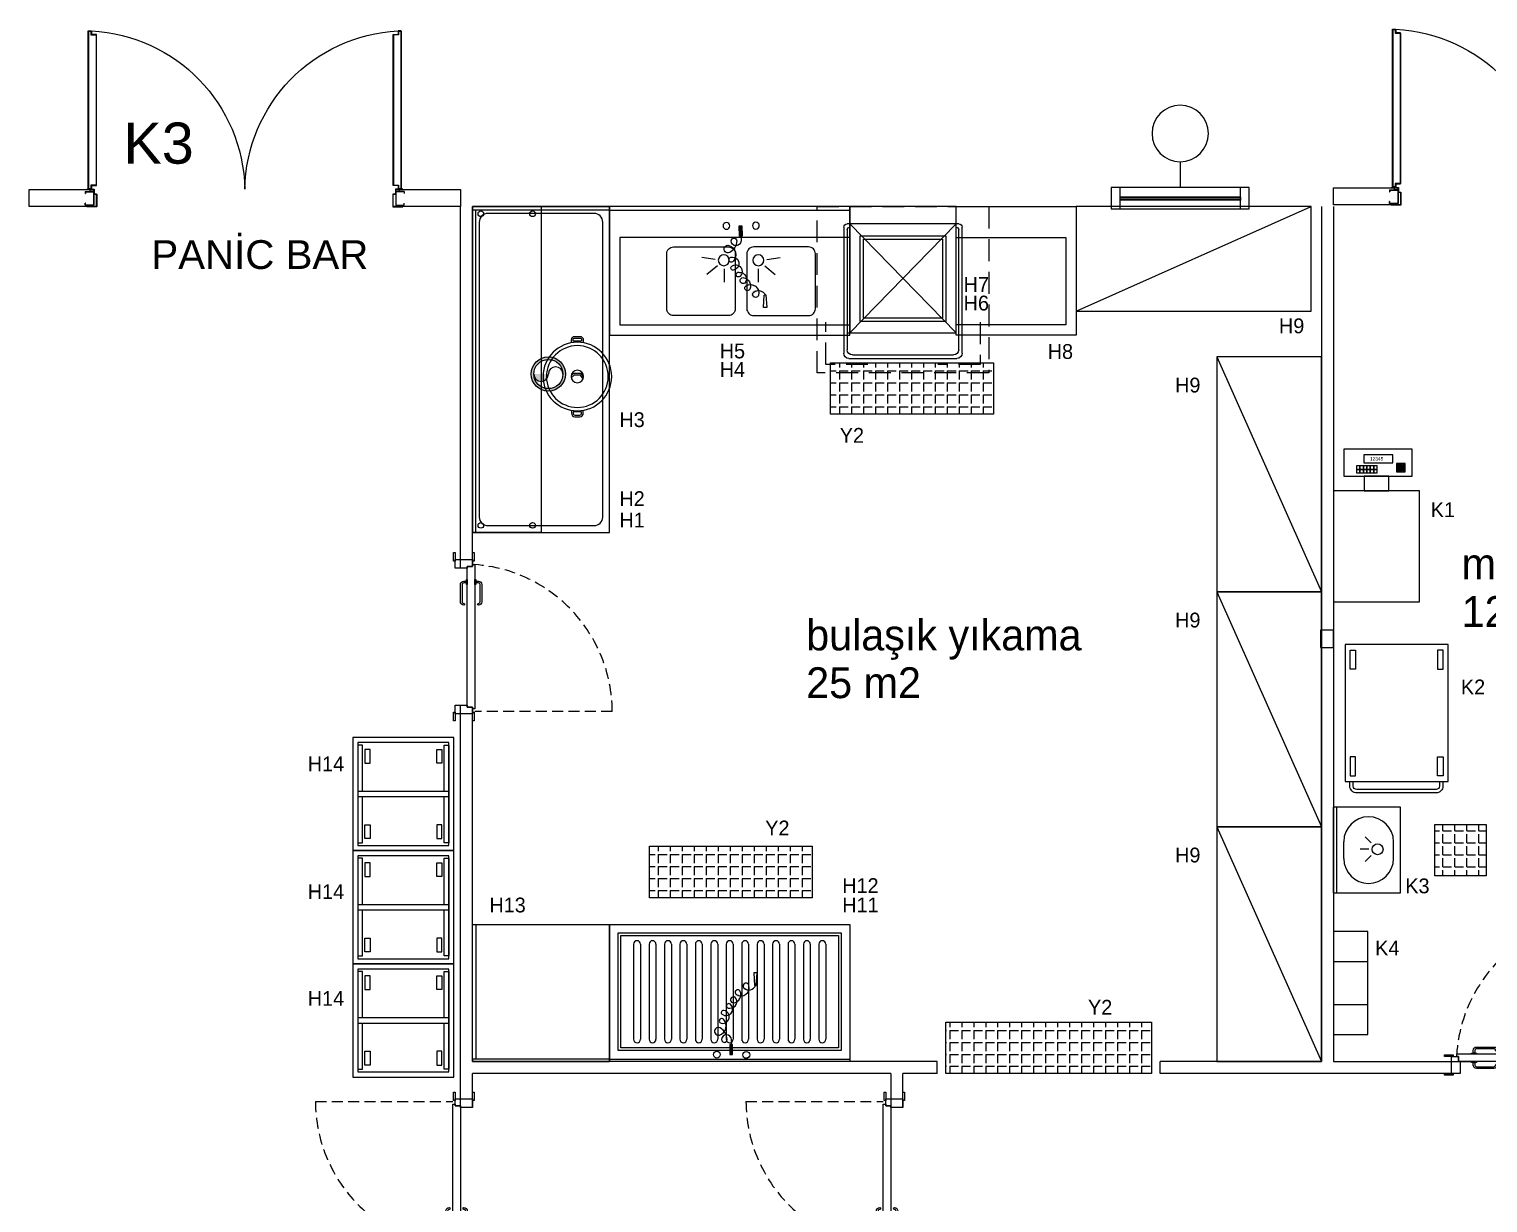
# Model space of a CAD drawing. Header units: millimetres. Extents: x 1025294 to 1031414, y -12734 to -8299.
# Drawn here: x 1027480 to 1028330, y -10355 to -9671 of the extents above; entities that cross this region are included whole.
import ezdxf
from ezdxf.enums import TextEntityAlignment as Align
from ezdxf.lldxf.tags import DXFTag

# ---------------------------------------------------------------- set-up
doc = ezdxf.new("R2010")
doc.units = ezdxf.units.MM
for name, pattern in [('CONTINU', [0]), ('DASHED2', [9.525, 6.35, -3.175]), ('HIDDENX2', [19.05, 12.7, -6.35])]:
    doc.linetypes.add(name, pattern=pattern)
for name, color, linetype, lineweight in [('A_strc-prf', 115, 'Continuous', 9), ('DUVAR', 1, 'Continuous', 40), ('WALL INTERNAL', 7, 'Continuous', 50), ('YAZİ', 7, 'Continuous', 5)]:
    doc.layers.add(name, color=color, linetype=linetype, lineweight=lineweight)
for name, color, linetype in [('DIŞ PANEL', 21, 'Continuous'), ('Kıtc-002 Çizgi', 7, 'Continuous'), ('P1', 40, 'Continuous'), ('S2000-002 Çizgi', 7, 'Continuous')]:
    doc.layers.add(name, color=color, linetype=linetype)
doc.styles.get("Standard").update_dxf_attribs({"font": 'arial.ttf', "height": 400})
doc.styles.add('TAKSİM', font='GOTHIC.TTF', dxfattribs={"height": 20})
doc.styles.add('YENI', font='arial.ttf', dxfattribs={"height": 1})
tags = doc.linetypes.add('DASHED', pattern=[0.75, 0.5, -0.25]).pattern_tags.tags
tags[6:7] = [DXFTag(74, 4), DXFTag(75, 0), DXFTag(340, '0'), DXFTag(46, 1.0), DXFTag(50, 0.0), DXFTag(44, 0.0), DXFTag(45, 0.0)]
tags[4:5] = [DXFTag(74, 4), DXFTag(75, 0), DXFTag(340, '0'), DXFTag(46, 1.0), DXFTag(50, 0.0), DXFTag(44, 0.0), DXFTag(45, 0.0)]

# ---------------------------------------------------------------- blocks, each defined once
blk = doc.blocks.new('K3 1750X2035 (80)')
at = {"color": 171, "lineweight": 15}
for p, q in [((-50075.7, -8695.5), (-50075.7, -8707.5)), ((-50075.7, -8695.5), (-50025.7, -8695.5)), ((-50075.7, -8707.5), (-50074.5, -8707.5)), ((-50074.5, -8696.7), (-50026.9, -8696.7)), ((-50074.5, -8696.7), (-50074.5, -8707.5)), ((-50066.2, -8682), (-50066.2, -8683.5)), ((-50026.9, -8696.7), (-50026.9, -8774.3)), ((-50025.7, -8695.5), (-50025.7, -8775.5)), ((-48215.7, -8695.5), (-48265.7, -8695.5)), ((-48265.7, -8695.5), (-48265.7, -8775.5)), ((-48216.9, -8696.7), (-48264.5, -8696.7)), ((-48264.5, -8696.7), (-48264.5, -8774.3)), ((-48225.2, -8682), (-48225.2, -8683.5)), ((-48216.9, -8696.7), (-48216.9, -8707.5)), ((-48215.7, -8707.5), (-48216.9, -8707.5)), ((-48215.7, -8695.5), (-48215.7, -8707.5)), ((-50075.7, -8775.5), (-50075.7, -8763.5)), ((-50074.5, -8763.5), (-50075.7, -8763.5)), ((-50025.7, -8775.5), (-50075.7, -8775.5)), ((-50074.5, -8774.3), (-50074.5, -8763.5)), ((-50026.9, -8774.3), (-50074.5, -8774.3)), ((-50066.2, -8785), (-50066.2, -8783.5)), ((-48265.7, -8775.5), (-48215.7, -8775.5)), ((-48264.5, -8774.3), (-48216.9, -8774.3)), ((-48225.2, -8785), (-48225.2, -8783.5)), ((-48216.9, -8774.3), (-48216.9, -8763.5)), ((-48216.9, -8763.5), (-48215.7, -8763.5)), ((-48215.7, -8775.5), (-48215.7, -8763.5))]:
    blk.add_line(p, q, dxfattribs=at)
at = {"color": 151, "lineweight": 9}
for p, q in [((-50046.7, -8695.5), (-50046.7, -8683.5)), ((-50025.7, -8695.5), (-50046.7, -8695.5)), ((-50025.7, -8695.5), (-50046.7, -8695.5)), ((-48265.7, -8695.5), (-48244.7, -8695.5)), ((-48265.7, -8695.5), (-48244.7, -8695.5)), ((-48244.7, -8695.5), (-48244.7, -8683.5))]:
    blk.add_line(p, q, dxfattribs=at)
at = {"color": 171, "lineweight": 15, "elevation": 0}
for points in [[(-50039.9, -8666.2), (-50039.9, -8681.2), (-50057.9, -8681.2), (-50057.9, -7758.8), (-50039.9, -7758.8), (-50039.9, -7773.8), (-50041.1, -7773.8), (-50041.1, -7760), (-50056.7, -7760), (-50056.7, -8680), (-50041.1, -8680), (-50041.1, -8666.2)], [(-50056.1, -8680), (-50041.1, -8680), (-50041.1, -8660), (-50011.1, -8660), (-50011.1, -7780), (-50041.1, -7780), (-50041.1, -7760), (-50056.1, -7760), (-50056.1, -7761.2), (-50042.3, -7761.2), (-50042.3, -7781.2), (-50012.3, -7781.2), (-50012.3, -8658.8), (-50042.3, -8658.8), (-50042.3, -8678.8), (-50056.1, -8678.8)], [(-48235.3, -8680), (-48250.3, -8680), (-48250.3, -8660), (-48280.3, -8660), (-48280.3, -7780), (-48250.3, -7780), (-48250.3, -7760), (-48235.3, -7760), (-48235.3, -7761.2), (-48249.1, -7761.2), (-48249.1, -7781.2), (-48279.1, -7781.2), (-48279.1, -8658.8), (-48249.1, -8658.8), (-48249.1, -8678.8), (-48235.3, -8678.8)], [(-48251.5, -8666.2), (-48251.5, -8681.2), (-48233.5, -8681.2), (-48233.5, -7758.8), (-48251.5, -7758.8), (-48251.5, -7773.8), (-48250.3, -7773.8), (-48250.3, -7760), (-48234.7, -7760), (-48234.7, -8680), (-48250.3, -8680), (-48250.3, -8666.2)]]:
    blk.add_lwpolyline(points, close=True, dxfattribs=at)
for points in [[(-50066.2, -8682), (-50024.2, -8682), (-50024.2, -8710), (-50009.2, -8710), (-50009.2, -8785), (-50066.2, -8785)], [(-50066.2, -8783.5), (-50010.7, -8783.5), (-50010.7, -8711.5), (-50025.7, -8711.5), (-50025.7, -8683.5), (-50066.2, -8683.5)], [(-48225.2, -8682), (-48267.2, -8682), (-48267.2, -8710), (-48282.2, -8710), (-48282.2, -8785), (-48225.2, -8785)], [(-48225.2, -8783.5), (-48280.7, -8783.5), (-48280.7, -8711.5), (-48265.7, -8711.5), (-48265.7, -8683.5), (-48225.2, -8683.5)]]:
    blk.add_lwpolyline(points, dxfattribs=at)
at = {"color": 171, "lineweight": 15}
for centre, start, end in [((-50087.9, -8699.9), 1.11079, 87.08255), ((-48203.6, -8699.9), 92.91745, 178.88921)]:
    blk.add_arc(centre, 942.3, start, end, dxfattribs=at)
blk = doc.blocks.new('DIŞ-K3 KAPILI-2514-G-B-(80)')
at = {"layer": 'DIŞ PANEL'}
for points in [[(377, 100), (0, 100), (0, 0), (392, 0)], [(2122, 0), (2514, 0), (2514, 100), (2137, 100)]]:
    blk.add_lwpolyline(points, dxfattribs=at)
blk.add_blockref('K3 1750X2035 (80)', (50402.7, 8783.5))
blk = doc.blocks.new('A$C7ED97EAE')
at = {"layer": 'Kıtc-002 Çizgi'}
for p, q in [((3.5, 88.5), (65.5, 88.5)), ((3.5, 15), (3.5, 88.5)), ((65.5, 88.5), (65.5, 15)), ((2, 78.5), (3.5, 78.5)), ((3.5, 78.5), (65.5, 78.5)), ((65.5, 78.5), (67, 78.5)), ((0, 3), (0, 76.5)), ((2, 5), (2, 75)), ((3.5, 76.5), (3.5, 76.5)), ((65.5, 76.5), (65.5, 76.5)), ((67, 75), (67, 5)), ((69, 76.5), (69, 3)), ((65.5, 15), (3.5, 15)), ((67, 15), (65.5, 15)), ((66, 0), (3, 0)), ((64, 2), (5, 2))]:
    blk.add_line(p, q, dxfattribs=at)
at = {"layer": 'Kıtc-002 Çizgi', "linetype": 'DASHED'}
for p, q in [((65.5, 78.5), (3.5, 15)), ((65.5, 15), (3.5, 78.5))]:
    blk.add_line(p, q, dxfattribs=at)
for points in [[(9.5, 21.5), (59.5, 21.5), (59.5, 71.5), (9.5, 71.5)], [(11.5, 23.5), (57.5, 23.5), (57.5, 69.5), (11.5, 69.5)]]:
    blk.add_lwpolyline(points, close=True, dxfattribs=at)
at = {"layer": 'Kıtc-002 Çizgi'}
for centre, radius, start, end in [((2, 76.5), 2, 90, 180), ((67, 76.5), 2, 0, 90), ((3.5, 75), 1.5, 90, 180), ((65.5, 75), 1.5, 0, 90), ((3, 3), 3, 180, 270), ((5, 5), 3, 180, 270), ((64, 5), 3, 270, 0), ((66, 3), 3, 270, 0)]:
    blk.add_arc(centre, radius, start, end, dxfattribs=at)
blk = doc.blocks.new('A$C7BE05278')
at = {"layer": 'S2000-002 Çizgi'}
h = blk.add_hatch(color=256, dxfattribs=at)
h.paths.add_polyline_path([(4.65, 9.9, -0.025454), (4.81, 10.42, 0.278063), (0.77, 7.52), (1.23, 7.32, -0.265675)])
h.paths.add_polyline_path([(5.35, 10.43, 0.028094), (4.81, 10.42, 0.025454), (4.65, 9.9, -0.030609), (5.18, 9.93, -0.027259)])
h.paths.add_polyline_path([(5.35, 10.43, 0.027259), (5.18, 9.93, -0.171751), (7.9, 8.98), (7.9, 8.98), (7.9, 8.98, -1.347305), (5.22, 7.15, -0.147228), (5.18, 9.93, 0.030609), (4.65, 9.9, 0.138731), (4.75, 7, 1.347306), (8.21, 9.37, 0.162476)])
h.paths.add_polyline_path([(12.46, 12.66), (12.73, 13.08, 0.483116), (4.81, 10.42, -0.028094), (5.35, 10.43, -0.470681)])
for p, q in [((14.4, 47.58), (14.34, 41.67)), ((14.4, 47.58), (14.34, 41.67)), ((15.96, 47.57), (14.4, 47.58)), ((15.96, 47.57), (14.4, 47.58)), ((15.05, 47.56), (14.97, 38.92)), ((15.9, 41.65), (15.96, 47.57)), ((15.9, 41.65), (15.96, 47.57)), ((14.34, 41.67), (15.9, 41.65)), ((14.34, 41.67), (15.9, 41.65)), ((0.47, 7.33), (0, 0.02)), ((0.47, 7.33), (0, 0.02)), ((0, 0.02), (1.86, 0)), ((1.54, 7.31), (0.47, 7.33)), ((1.54, 7.31), (0.47, 7.33)), ((1.86, 0), (1.54, 7.31)), ((1.86, 0), (1.54, 7.31))]:
    blk.add_line(p, q, dxfattribs=at)
for centre in [(6.31, 47.78), (23.47, 47.61)]:
    blk.add_circle(centre, 1.99, dxfattribs=at)
for centre, radius, start, end in [((17.83, 38.9), 2.86, 179.43001, 359.43001), ((19.09, 38.88), 1.6, 359.43001, 179.43001), ((25.13, 38.82), 7.64, 179.43001, 242.03458), ((23.49, 30.88), 5.53, 105.76632, 225.7833), ((22.59, 34.05), 2.23, 242.03458, 105.76632), ((20, 25.62), 3.8, 74.94983, 261.67628), ((20.62, 27.93), 1.41, 225.7833, 74.94983), ((14.42, 12.56), 4.98, 103.11986, 200.77428), ((15.59, 16.68), 3.77, 86.01564, 220.67721), ((13.69, 15.69), 1.76, 236.80878, 103.11986), ((18.07, 21.08), 3.83, 52.40892, 229.11119), ((16.45, 19.21), 1.37, 229.11119, 116.32433), ((19.64, 23.11), 1.26, 261.67628, 52.40892), ((4.79, 5.59), 4.31, 51.245, 156.7533), ((9.42, 8.58), 4.83, 57.01034, 197.57947), ((6.43, 7.63), 1.7, 197.57947, 51.245), ((11.21, 11.34), 1.54, 200.77428, 57.01034)]:
    blk.add_arc(centre, radius, start, end, dxfattribs=at)
blk.add_solid([(15.9, 41.65), (14.34, 41.67), (15.96, 47.57), (14.4, 47.58)], dxfattribs=at)
blk = doc.blocks.new('A$C7327736A')
at = {"layer": 'S2000-002 Çizgi'}
for p, q in [((48.34, 44.26), (40.53, 45.37)), ((78.39, 44.26), (86.2, 45.37)), ((49.57, 40.45), (43.47, 35.44)), ((53.48, 38.79), (53.48, 30.9)), ((73.25, 38.79), (73.25, 30.9)), ((77.16, 40.45), (83.25, 35.44))]:
    blk.add_line(p, q, dxfattribs=at)
for points in [[(0, 75), (140, 75), (140, 0), (0, 0)], [(0, 75), (140, 75), (140, 73), (0, 73)], [(0, 57), (134, 57), (134, 6), (0, 6)]]:
    blk.add_lwpolyline(points, close=True, dxfattribs=at)
for points in [[(56, 11.5), (24, 11.5, -0.414214), (20, 15.5), (20, 47.5, -0.414214), (24, 51.5), (56, 51.5, -0.414214), (60, 47.5), (60, 15.5, -0.414214)], [(70.73, 11.5), (102.73, 11.5, 0.414214), (106.73, 15.5), (106.73, 47.5, 0.414214), (102.73, 51.5), (70.73, 51.5, 0.414214), (66.73, 47.5), (66.73, 15.5, 0.414214)]]:
    blk.add_lwpolyline(points, format="xyb", close=True, dxfattribs=at)
for centre in [(53.29, 43.76), (73.44, 43.76)]:
    blk.add_circle(centre, 3.19, dxfattribs=at)
blk.add_blockref('A$C7BE05278', (48.44, 16.16), dxfattribs=at)
blk = doc.blocks.new('A$C3049075E')
at = {"layer": 'S2000-002 Çizgi'}
for points in [[(70, 0), (0, 0), (0, 75), (70, 75)], [(70, 18), (6, 18), (6, 69), (70, 69)]]:
    blk.add_lwpolyline(points, close=True, dxfattribs=at)
blk = doc.blocks.new('A$C63C40D4A')
at = {"layer": 'S2000-002 Çizgi', "color": 254}
for p, q in [((14, 11.5), (14, 67)), ((18, 11.5), (18, 67)), ((23, 11.5), (23, 67)), ((27, 11.5), (27, 67)), ((32, 11.5), (32, 67)), ((36, 11.5), (36, 67)), ((41, 11.5), (41, 67)), ((45, 11.5), (45, 67)), ((50, 11.5), (50, 67)), ((54, 11.5), (54, 67)), ((59, 11.5), (59, 67)), ((63, 11.5), (63, 67)), ((68, 11.5), (68, 67)), ((72, 11.5), (72, 67)), ((77, 11.5), (77, 67)), ((81, 11.5), (81, 67)), ((86, 11.5), (86, 67)), ((90, 11.5), (90, 67)), ((95, 11.5), (95, 67)), ((99, 11.5), (99, 67)), ((104, 11.5), (104, 67)), ((108, 11.5), (108, 67)), ((113, 11.5), (113, 67)), ((117, 11.5), (117, 67)), ((122, 11.5), (122, 67)), ((126, 11.5), (126, 67))]:
    blk.add_line(p, q, dxfattribs=at)
at = {"layer": 'S2000-002 Çizgi'}
for points in [[(0, 80), (140, 80), (140, 78.5), (0, 78.5)], [(0, 80), (140, 80), (140, 0), (0, 0)], [(5, 73.5), (135, 73.5), (135, 5), (5, 5)], [(6.5, 72), (133.5, 72), (133.5, 6.5), (6.5, 6.5)]]:
    blk.add_lwpolyline(points, close=True, dxfattribs=at)
at = {"layer": 'S2000-002 Çizgi', "color": 254}
for centre, start, end in [((16, 67), 0, 180), ((25, 67), 0, 180), ((34, 67), 0, 180), ((43, 67), 0, 180), ((52, 67), 0, 180), ((61, 67), 0, 180), ((70, 67), 0, 180), ((79, 67), 0, 180), ((88, 67), 0, 180), ((97, 67), 0, 180), ((106, 67), 0, 180), ((115, 67), 0, 180), ((124, 67), 0, 180), ((16, 11.5), 180, 0), ((25, 11.5), 180, 0), ((34, 11.5), 180, 0), ((43, 11.5), 180, 0), ((52, 11.5), 180, 0), ((61, 11.5), 180, 0), ((70, 11.5), 180, 0), ((79, 11.5), 180, 0), ((88, 11.5), 180, 0), ((97, 11.5), 180, 0), ((106, 11.5), 180, 0), ((115, 11.5), 180, 0), ((124, 11.5), 180, 0)]:
    blk.add_arc(centre, 2, start, end, dxfattribs=at)
blk = doc.blocks.new('A$C16655EB0')
at = {"layer": 'S2000-002 Çizgi'}
for name, p in [('A$C63C40D4A', (0, 0)), ('A$C7BE05278', (54.04, 28.3))]:
    blk.add_blockref(name, p, dxfattribs=at)
blk = doc.blocks.new('A$C53E03B34')
at = {"layer": 'Kıtc-002 Çizgi'}
for points in [[(3.74, 16.55), (2, 16.55, -0.414214), (0, 18.55), (0, 21.45, -0.414214), (2, 23.45), (3.74, 23.45)], [(43.14, 16.55), (44.87, 16.55, 0.414214), (46.87, 18.55), (46.87, 21.45, 0.414214), (44.87, 23.45), (43.14, 23.45)]]:
    blk.add_lwpolyline(points, format="xyb", dxfattribs=at)
for points in [[(2.83, 17.55), (2, 17.55, -0.414214), (1, 18.55), (1, 21.45, -0.414214), (2, 22.45), (2.83, 22.45)], [(44.05, 17.55), (44.87, 17.55, 0.414214), (45.87, 18.55), (45.87, 21.45, 0.414214), (44.87, 22.45), (44.05, 22.45)]]:
    blk.add_lwpolyline(points, format="xyb", close=True, dxfattribs=at)
for points in [[(22.08, 23.4), (24.16, 21.79), (24.16, 18.12), (22.75, 16.4)], [(23.49, 23.65), (25.16, 22.26), (25.16, 17.69), (23.76, 16.35)]]:
    blk.add_lwpolyline(points, dxfattribs=at)
for radius in [20, 18, 3.66]:
    blk.add_circle((23.44, 20), radius, dxfattribs=at)
blk = doc.blocks.new('A$C02D540D2')
at = {"layer": 'S2000-002 Çizgi'}
h = blk.add_hatch(color=256, dxfattribs=at)
edge = h.paths.add_edge_path(flags=17)
edge.add_arc((44.28, 92.38), 8.5, 0, 360)
edge = h.paths.add_edge_path()
edge.add_arc((44.28, 92.38), 10, 0, 360)
edge = h.paths.add_edge_path(flags=16)
edge.add_arc((40.03, 92.38), 4.25, 180, 360)
at = {"ltscale": 5}
for points in [[(80, 188), (0, 188), (0, 190), (80, 190)], [(2, 188), (0, 188), (0, 0), (2, 0)]]:
    blk.add_lwpolyline(points, close=True, dxfattribs=at)
at = {"layer": 'S2000-002 Çizgi'}
for points in [[(0, 190), (0, 0), (80, 0), (80, 190)], [(40, 190), (40, 0), (0, 0), (0, 190)]]:
    blk.add_lwpolyline(points, close=True, dxfattribs=at)
blk.add_lwpolyline([(4, 181), (4, 9, 0.414214), (9, 4), (71, 4, 0.414214), (76, 9), (76, 181, 0.414214), (71, 186), (9, 186, 0.414214)], format="xyb", close=True, dxfattribs=at)
for centre, radius in [((4.91, 185.85), 1.65), ((35.09, 185.85), 1.65), ((44.28, 92.38), 10), ((44.28, 92.38), 8.5), ((4.91, 4.15), 1.65), ((35.09, 4.15), 1.65)]:
    blk.add_circle(centre, radius, dxfattribs=at)
for centre, start, end in [((48.53, 92.38), 0, 180), ((40.03, 92.38), 180, 0)]:
    blk.add_arc(centre, 4.25, start, end, dxfattribs=at)
at = {"layer": 'S2000-002 Çizgi', "xscale": -1, "rotation": 270.0000000000001}
blk.add_blockref('A$C53E03B34', (41.19, 67.5), dxfattribs=at)
blk = doc.blocks.new('A$C23AD12AD')
at = {"layer": 'S2000-002 Çizgi'}
for p, q in [((0, 39), (50, 39)), ((0, 37), (50, 37)), ((20.08, 33), (29.92, 33)), ((21.86, 16.96), (18.33, 20.5)), ((25.53, 18.48), (25.53, 23.48)), ((29.2, 16.96), (32.74, 20.5)), ((0, 0), (50, 0)), ((20.08, 4), (29.92, 4))]:
    blk.add_line(p, q, dxfattribs=at)
blk.add_lwpolyline([(0, 0), (50, 0), (50, 39), (0, 39)], close=True, dxfattribs=at)
blk.add_circle((25.53, 13.29), 3.19, dxfattribs=at)
for centre, start, end in [((20.08, 18.5), 90, 270), ((29.92, 18.5), 270, 90)]:
    blk.add_arc(centre, 14.5, start, end, dxfattribs=at)
blk = doc.blocks.new('A$C0D4B09BE')
at = {"layer": 'S2000-002 Çizgi'}
for points in [[(5.96, 89), (5.96, 73.41), (45.86, 73.41), (45.86, 89)], [(17.69, 85.73), (17.69, 81.21), (34.69, 81.21), (34.69, 85.73)], [(13.44, 79.29), (13.44, 77.29), (15.44, 77.29), (15.44, 79.29)], [(13.44, 77.29), (13.44, 75.29), (15.44, 75.29), (15.44, 77.29)], [(15.44, 79.29), (15.44, 77.29), (17.44, 77.29), (17.44, 79.29)], [(15.44, 77.29), (15.44, 75.29), (17.44, 75.29), (17.44, 77.29)], [(17.44, 79.29), (17.44, 77.29), (19.44, 77.29), (19.44, 79.29)], [(17.44, 77.29), (17.44, 75.29), (19.44, 75.29), (19.44, 77.29)], [(19.44, 79.29), (19.44, 77.29), (21.44, 77.29), (21.44, 79.29)], [(19.44, 77.29), (19.44, 75.29), (21.44, 75.29), (21.44, 77.29)], [(21.44, 79.29), (21.44, 77.29), (23.44, 77.29), (23.44, 79.29)], [(21.44, 77.29), (21.44, 75.29), (23.44, 75.29), (23.44, 77.29)], [(23.44, 79.29), (23.44, 77.29), (25.44, 77.29), (25.44, 79.29)], [(23.44, 77.29), (23.44, 75.29), (25.44, 75.29), (25.44, 77.29)], [(36.74, 80.8), (36.74, 79.8), (37.74, 79.8), (37.74, 80.8)], [(36.74, 79.8), (36.74, 78.8), (37.74, 78.8), (37.74, 79.8)], [(36.74, 78.8), (36.74, 77.8), (37.74, 77.8), (37.74, 78.8)], [(36.74, 77.8), (36.74, 76.8), (37.74, 76.8), (37.74, 77.8)], [(36.74, 76.8), (36.74, 75.8), (37.74, 75.8), (37.74, 76.8)], [(37.74, 80.8), (37.74, 79.8), (38.74, 79.8), (38.74, 80.8)], [(37.74, 79.8), (37.74, 78.8), (38.74, 78.8), (38.74, 79.8)], [(37.74, 78.8), (37.74, 77.8), (38.74, 77.8), (38.74, 78.8)], [(37.74, 77.8), (37.74, 76.8), (38.74, 76.8), (38.74, 77.8)], [(37.74, 76.8), (37.74, 75.8), (38.74, 75.8), (38.74, 76.8)], [(38.74, 80.8), (38.74, 79.8), (39.74, 79.8), (39.74, 80.8)], [(38.74, 79.8), (38.74, 78.8), (39.74, 78.8), (39.74, 79.8)], [(38.74, 78.8), (38.74, 77.8), (39.74, 77.8), (39.74, 78.8)], [(38.74, 77.8), (38.74, 76.8), (39.74, 76.8), (39.74, 77.8)], [(38.74, 76.8), (38.74, 75.8), (39.74, 75.8), (39.74, 76.8)], [(39.74, 80.8), (39.74, 79.8), (40.74, 79.8), (40.74, 80.8)], [(39.74, 79.8), (39.74, 78.8), (40.74, 78.8), (40.74, 79.8)], [(39.74, 78.8), (39.74, 77.8), (40.74, 77.8), (40.74, 78.8)], [(39.74, 77.8), (39.74, 76.8), (40.74, 76.8), (40.74, 77.8)], [(39.74, 76.8), (39.74, 75.8), (40.74, 75.8), (40.74, 76.8)], [(40.74, 80.8), (40.74, 79.8), (41.74, 79.8), (41.74, 80.8)], [(40.74, 79.8), (40.74, 78.8), (41.74, 78.8), (41.74, 79.8)], [(40.74, 78.8), (40.74, 77.8), (41.74, 77.8), (41.74, 78.8)], [(40.74, 77.8), (40.74, 76.8), (41.74, 76.8), (41.74, 77.8)], [(40.74, 76.8), (40.74, 75.8), (41.74, 75.8), (41.74, 76.8)], [(17.96, 73.41), (17.96, 64.77), (32.22, 64.77), (32.22, 73.41)], [(0, 64.77), (0, 0), (50.17, 0), (50.17, 64.77)]]:
    blk.add_lwpolyline(points, close=True, dxfattribs=at)
blk.add_text('12345', height=2, dxfattribs=at).set_placement((21.25, 82.44))
blk = doc.blocks.new('A$C778A41BF')
at = {"layer": 'S2000-002 Çizgi'}
for points in [[(0, 86.6), (0, 6.6), (60, 6.6), (60, 86.6)], [(2.89, 83.22), (6.08, 83.22), (6.08, 72.2), (2.89, 72.2)], [(57.11, 83.22), (53.92, 83.22), (53.92, 72.2), (57.11, 72.2)], [(2.89, 9.98), (6.08, 9.98), (6.08, 21), (2.89, 21)], [(57.11, 9.98), (53.92, 9.98), (53.92, 21), (57.11, 21)]]:
    blk.add_lwpolyline(points, close=True, dxfattribs=at)
for points in [[(56.97, 6.44), (56.97, 4, -0.414214), (52.97, 0), (6.75, 0, -0.414214), (2.75, 4), (2.75, 6.6)], [(54.97, 6.44), (54.97, 4, -0.414214), (52.97, 2), (6.75, 2, -0.414214), (4.75, 4), (4.75, 6.6)]]:
    blk.add_lwpolyline(points, format="xyb", dxfattribs=at)
blk = doc.blocks.new('A$C65FD6133')
at = {"ltscale": 5}
for p, q in [((0, 42.49), (20, 42.49)), ((0, 17.51), (20, 17.51))]:
    blk.add_line(p, q, dxfattribs=at)
blk.add_lwpolyline([(0, 0), (20, 0), (20, 60), (0, 60)], close=True, dxfattribs=at)
blk = doc.blocks.new('A$C7A461B3E')
at = {"layer": 'S2000-002 Çizgi'}
for points in [[(0, 0), (59, 0), (59, 66), (0, 66)], [(3, 3), (56, 3), (56, 63), (3, 63)], [(7, 59), (7, 51), (10.05, 51), (10.05, 59)], [(52, 59), (52, 51), (48.95, 51), (48.95, 59)], [(3, 31.5), (56, 31.5), (56, 34.5), (3, 34.5)], [(7, 7), (7, 15), (10.05, 15), (10.05, 7)], [(52, 7), (52, 15), (48.95, 15), (48.95, 7)]]:
    blk.add_lwpolyline(points, close=True, dxfattribs=at)
for points in [[(5.63, 31.5), (5.63, 4.42), (3, 4.42), (3, 61.36), (5.63, 61.36), (5.63, 34.5)], [(53.37, 31.5), (53.37, 4.42), (56, 4.42), (56, 61.36), (53.37, 61.36), (53.37, 34.5)]]:
    blk.add_lwpolyline(points, dxfattribs=at)
blk = doc.blocks.new('WE2')
at = {"layer": 'A_strc-prf', "linetype": 'DASHED2', "elevation": 0}
blk.add_lwpolyline([(-2278.77, 19384.01, -0.392696), (-2193.23, 19464.02), (-2193.23, 19384.01)], format="xyb", dxfattribs=at)
blk.add_lwpolyline([(-2278.77, 19384.01, -0.392696), (-2193.23, 19464.02), (-2193.23, 19384.01)], format="xyb", dxfattribs=at)
at = {"layer": 'A_strc-prf', "elevation": 0}
for points in [[(-2285.77, 19383.51), (-2280.77, 19383.51), (-2280.77, 19382.51), (-2281.77, 19382.51), (-2285.77, 19382.51)], [(-2285.77, 19383.51), (-2280.77, 19383.51), (-2280.77, 19382.51), (-2281.77, 19382.51), (-2285.77, 19382.51)], [(-2281.77, 19382.51), (-2277.77, 19382.51), (-2277.77, 19379.51), (-2276.77, 19379.51), (-2276.77, 19372.51), (-2281.77, 19372.51)], [(-2281.77, 19382.51), (-2277.77, 19382.51), (-2277.77, 19379.51), (-2276.77, 19379.51), (-2276.77, 19372.51), (-2281.77, 19372.51)], [(-2277.77, 19382.51), (-2278.77, 19382.51), (-2278.77, 19384.01), (-2194.77, 19384.01), (-2194.77, 19382.51), (-2195.77, 19382.51), (-2195.77, 19379.51), (-2196.77, 19379.51), (-2277.77, 19379.51)], [(-2277.77, 19382.51), (-2278.77, 19382.51), (-2278.77, 19384.01), (-2194.77, 19384.01), (-2194.77, 19382.51), (-2195.77, 19382.51), (-2195.77, 19379.51), (-2196.77, 19379.51), (-2277.77, 19379.51)], [(-2270.03, 19384.51), (-2267.28, 19384.51), (-2267.28, 19384.01), (-2270.03, 19384.01)], [(-2270.03, 19384.51), (-2267.28, 19384.51), (-2267.28, 19384.01), (-2270.03, 19384.01)], [(-2196.77, 19379.51), (-2195.77, 19379.51), (-2195.77, 19382.51), (-2191.77, 19382.51), (-2191.77, 19372.51), (-2196.77, 19372.51)], [(-2196.77, 19379.51), (-2195.77, 19379.51), (-2195.77, 19382.51), (-2191.77, 19382.51), (-2191.77, 19372.51), (-2196.77, 19372.51)], [(-2192.77, 19383.51), (-2187.77, 19383.51), (-2187.77, 19382.51), (-2191.77, 19382.51), (-2192.77, 19382.51)], [(-2192.77, 19383.51), (-2187.77, 19383.51), (-2187.77, 19382.51), (-2191.77, 19382.51), (-2192.77, 19382.51)], [(-2285.77, 19372.51), (-2281.77, 19372.51), (-2280.77, 19372.51), (-2280.77, 19371.51), (-2285.77, 19371.51)], [(-2285.77, 19372.51), (-2281.77, 19372.51), (-2280.77, 19372.51), (-2280.77, 19371.51), (-2285.77, 19371.51)], [(-2270.03, 19379.51), (-2267.28, 19379.51), (-2267.28, 19379.01), (-2270.03, 19379.01)], [(-2270.03, 19379.51), (-2267.28, 19379.51), (-2267.28, 19379.01), (-2270.03, 19379.01)], [(-2192.77, 19372.51), (-2191.77, 19372.51), (-2187.77, 19372.51), (-2187.77, 19371.51), (-2192.77, 19371.51)], [(-2192.77, 19372.51), (-2191.77, 19372.51), (-2187.77, 19372.51), (-2187.77, 19371.51), (-2192.77, 19371.51)]]:
    blk.add_lwpolyline(points, close=True, dxfattribs=at)
for points in [[(-2267.15, 19388.01), (-2257.15, 19388.01, -0.414214), (-2255.15, 19386.01, -0.91685), (-2256.15, 19386.01, 0.414214), (-2257.15, 19387.01), (-2267.15, 19387.01, 0.414214), (-2268.15, 19386.01), (-2268.15, 19384.51), (-2269.15, 19384.51), (-2269.15, 19386.01, -0.414214)], [(-2267.15, 19388.01), (-2257.15, 19388.01, -0.414214), (-2255.15, 19386.01, -0.91685), (-2256.15, 19386.01, 0.414214), (-2257.15, 19387.01), (-2267.15, 19387.01, 0.414214), (-2268.15, 19386.01), (-2268.15, 19384.51), (-2269.15, 19384.51), (-2269.15, 19386.01, -0.414214)], [(-2269.15, 19377.51), (-2269.15, 19379.01), (-2268.15, 19379.01), (-2268.15, 19377.51, 0.414214), (-2267.15, 19376.51), (-2257.15, 19376.51, 0.414214), (-2256.15, 19377.51, -0.91685), (-2255.15, 19377.51, -0.414214), (-2257.15, 19375.51), (-2267.15, 19375.51, -0.414214)], [(-2269.15, 19377.51), (-2269.15, 19379.01), (-2268.15, 19379.01), (-2268.15, 19377.51, 0.414214), (-2267.15, 19376.51), (-2257.15, 19376.51, 0.414214), (-2256.15, 19377.51, -0.91685), (-2255.15, 19377.51, -0.414214), (-2257.15, 19375.51), (-2267.15, 19375.51, -0.414214)]]:
    blk.add_lwpolyline(points, format="xyb", close=True, dxfattribs=at)
blk = doc.blocks.new('P1 800X1100 VASİSTASLI (60)')
at = {"color": 253, "lineweight": 15}
for p, q in [((-87298.1, 34938.2), (-87298.1, 34921.2)), ((-86594.4, 34938.2), (-86594.4, 34921.2))]:
    blk.add_line(p, q, dxfattribs=at)
at = {"layer": 'P1', "lineweight": 15}
for p, q in [((-86946.3, 35145.6), (-86946.3, 34995.6)), ((-87298.1, 34938.2), (-86594.4, 34938.2)), ((-87298.1, 34934.2), (-86594.4, 34934.2)), ((-87298.1, 34925.2), (-86594.4, 34925.2)), ((-87298.1, 34921.2), (-86594.4, 34921.2))]:
    blk.add_line(p, q, dxfattribs=at)
at = {"layer": 'P1', "lineweight": 15, "elevation": 0}
for points in [[(-87348.1, 34995.6), (-86544.4, 34995.6), (-86544.4, 34871.4), (-87348.1, 34871.4)], [(-87298.1, 34995.6), (-86594.4, 34995.6), (-86594.4, 34871.4), (-87298.1, 34871.4)]]:
    blk.add_lwpolyline(points, close=True, dxfattribs=at)
at = {"layer": 'P1', "lineweight": 15}
blk.add_circle((-86946.4, 35310.2), 164.6, dxfattribs=at)

msp = doc.modelspace()

# ---------------------------------------------------------------- hatches: boundary and pattern name
h = msp.add_hatch()
h.set_pattern_fill('ANGLE', color=256, angle=270)
h.set_pattern_definition([(270, (1021190.9264, -7879.5386), (6.985, 1e-14), [5.08, -1.905]), (360, (1021190.9264, -7879.5386), (-1e-14, 6.985), [5.08, -1.905])])
h.paths.add_polyline_path([(1027947.19, -9895.48), (1027947.19, -9865.48), (1028042.19, -9865.48), (1028042.19, -9895.48)])
h = msp.add_hatch()
h.set_pattern_fill('ANGLE', color=256, angle=360)
h.set_pattern_definition([(360, (1026313.4685, -16920.9086), (-1e-14, 6.985), [5.08, -1.905]), (90, (1026313.4685, -16920.9086), (-6.985, -1e-14), [5.08, -1.905])])
h.paths.add_polyline_path([(1028329.41, -10164.65), (1028299.41, -10164.65), (1028299.41, -10134.65), (1028329.41, -10134.65)])
h = msp.add_hatch()
h.set_pattern_fill('ANGLE', color=256, angle=270)
h.set_pattern_definition([(270, (1021085.314, -8161.442), (6.985, 1e-14), [5.08, -1.905]), (360, (1021085.314, -8161.442), (-1e-14, 6.985), [5.08, -1.905])])
h.paths.add_polyline_path([(1027841.58, -10177.38), (1027841.58, -10147.38), (1027936.58, -10147.38), (1027936.58, -10177.38)])
h = msp.add_hatch()
h.set_pattern_fill('ANGLE', color=256, angle=270)
h.set_pattern_definition([(270, (1021283.143, -8264.037), (6.985, 1e-14), [5.08, -1.905]), (360, (1021283.143, -8264.037), (-1e-14, 6.985), [5.08, -1.905])])
h.paths.add_polyline_path([(1028014.41, -10279.97), (1028014.41, -10249.97), (1028134.41, -10249.97), (1028134.41, -10279.97)])

# ---------------------------------------------------------------- linework, layer by layer
at = {"linetype": 'CONTINU'}
for p, q in [((1027731.41, -9985.22), (1027731.41, -9774.47)), ((1027738.41, -9984.22), (1027738.41, -9774.47)), ((1028233.41, -9774.47), (1028233.41, -10272.97)), ((1028240.41, -9774.47), (1028240.41, -10272.97)), ((1027731.41, -10299.73), (1027731.41, -10065.22)), ((1027738.41, -10272.97), (1027738.41, -10066.22)), ((1028009.41, -10272.97), (1027738.41, -10272.97)), ((1027982.41, -10279.97), (1027738.41, -10279.97)), ((1027738.41, -10299.73), (1027738.41, -10279.97)), ((1028009.41, -10279.97), (1027989.41, -10279.97)), ((1028233.41, -10272.97), (1028139.41, -10272.97)), ((1028240.41, -10279.97), (1028139.41, -10279.97))]:
    msp.add_line(p, q, dxfattribs=at)
for p, q in [((1028090.41, -9835.47), (1028227.41, -9774.47)), ((1028172.41, -9861.98), (1028233.41, -9998.98)), ((1028172.41, -9998.98), (1028233.41, -10135.98)), ((1028172.41, -10135.98), (1028233.41, -10272.98))]:
    msp.add_line(p, q)
at = {"ltscale": 5}
for p, q in [((1028009.41, -10279.97), (1028009.41, -10272.97)), ((1028139.41, -10279.97), (1028139.41, -10272.97))]:
    msp.add_line(p, q, dxfattribs=at)
for points in [[(1028090.41, -9835.47), (1028227.41, -9835.47), (1028227.41, -9774.47), (1028090.41, -9774.47)], [(1028172.41, -9861.98), (1028172.41, -9998.98), (1028233.41, -9998.98), (1028233.41, -9861.98)], [(1028042.19, -9865.48), (1028042.19, -9895.48), (1027947.19, -9895.48), (1027947.19, -9865.48)], [(1028172.41, -9998.98), (1028172.41, -10135.98), (1028233.41, -10135.98), (1028233.41, -9998.98)], [(1028172.41, -10135.98), (1028172.41, -10272.98), (1028233.41, -10272.98), (1028233.41, -10135.98)], [(1028299.41, -10134.65), (1028329.41, -10134.65), (1028329.41, -10164.65), (1028299.41, -10164.65)], [(1027936.58, -10147.38), (1027936.58, -10177.38), (1027841.58, -10177.38), (1027841.58, -10147.38)], [(1028134.41, -10249.97), (1028134.41, -10279.97), (1028014.41, -10279.97), (1028014.41, -10249.97)]]:
    msp.add_lwpolyline(points, close=True)
for points in [[(1028240.41, -10021.43), (1028232.81, -10021.43), (1028232.81, -10031.43), (1028240.41, -10031.43)], [(1027818.41, -10272.97), (1027738.41, -10272.97), (1027738.41, -10192.97), (1027818.41, -10192.97)], [(1027740.41, -10271.47), (1027738.41, -10271.47), (1027738.41, -10192.97), (1027740.41, -10192.97)], [(1027818.41, -10271.47), (1027738.41, -10271.47), (1027738.41, -10272.97), (1027818.41, -10272.97)]]:
    msp.add_lwpolyline(points, close=True, dxfattribs=at)
at = {"linetype": 'CONTINU'}
for points in [[(1027982.41, -10279.97), (1027982.41, -10299.73)], [(1027989.41, -10299.73), (1027989.41, -10279.97)], [(1028240.41, -10272.97), (1028323.72, -10272.97)], [(1028310.23, -10279.97), (1028240.41, -10279.97)]]:
    msp.add_lwpolyline(points, dxfattribs=at)
at = {"layer": 'S2000-002 Çizgi', "linetype": 'HIDDENX2'}
msp.add_lwpolyline([(1028039.41, -9871.47), (1027939.41, -9871.47), (1027939.41, -9774.47), (1028039.41, -9774.47)], close=True, dxfattribs=at)
for points in [[(1027968.99, -9866.47), (1027944.41, -9866.47), (1027944.41, -9841.89)], [(1028034.41, -9841.89), (1028034.41, -9866.47), (1028009.83, -9866.47)]]:
    msp.add_lwpolyline(points, dxfattribs=at)

# ---------------------------------------------------------------- block references
at = {"xscale": -0.1, "yscale": 0.1, "zscale": 0.1}
msp.add_blockref('P1 800X1100 VASİSTASLI (60)', (1019456.44, -13262.82), dxfattribs=at)
at = {"ltscale": 5}
for name, p in [('A$C02D540D2', (1027738.41, -9964.47)), ('A$C0D4B09BE', (1028240.41, -10004.97)), ('A$C65FD6133', (1028240.41, -10257.15))]:
    msp.add_blockref(name, p, dxfattribs=at)
at = {"xscale": -1}
msp.add_blockref('A$C7327736A', (1027958.41, -9849.47), dxfattribs=at)
at = {"ltscale": 5, "rotation": 180}
msp.add_blockref('A$C3049075E', (1028090.41, -9774.47), dxfattribs=at)
at = {"layer": 'DUVAR', "color": 5}
for p, rotation in [((1008355.89, -12261.99, 0), 270), ((1047110.92, -8102.96, 0), 90.00000000000001), ((1047361.92, -8102.96, 0), 90.00000000000001)]:
    msp.add_blockref('WE2', p, dxfattribs=dict(at, rotation=rotation))
msp.add_blockref('WE2', (1030591, -29652.46, 0), dxfattribs=at)
at = {"layer": 'S2000-002 Çizgi', "xscale": -1}
msp.add_blockref('A$C7ED97EAE', (1028023.91, -9862.97), dxfattribs=at)
at = {"layer": 'S2000-002 Çizgi'}
msp.add_blockref('A$C778A41BF', (1028247.21, -10116.3), dxfattribs=at)
for name, p, rotation in [('A$C7A461B3E', (1027727.67, -10083.97), 180), ('A$C23AD12AD', (1028279.41, -10174.65), 90), ('A$C7A461B3E', (1027727.67, -10149.97), 180), ('A$C16655EB0', (1027958.41, -10192.97), 180), ('A$C7A461B3E', (1027727.67, -10215.97), 180)]:
    msp.add_blockref(name, p, dxfattribs=dict(at, rotation=rotation))
at = {"layer": 'WALL INTERNAL', "xscale": -0.1, "yscale": 0.1, "zscale": 0.1, "rotation": 359.9999999999999}
for p in [(1027731.41, -9774.47), (1028491.81, -9773.47)]:
    msp.add_blockref('DIŞ-K3 KAPILI-2514-G-B-(80)', p, dxfattribs=at)

# ---------------------------------------------------------------- texts
at = {"style": 'TAKSİM'}
for s, p in [('H7', (1028032.18, -9824.19)), ('H6', (1028032.18, -9835.02)), ('H9', (1028216.02, -9848.29)), ('H5', (1027889.98, -9862.93)), ('H8', (1028081.2, -9863.26)), ('H4', (1027889.98, -9873.76)), ('H9', (1028155.48, -9882.84)), ('H3', (1027831.49, -9903.02)), ('Y2', (1027959.64, -9912.17)), ('H2', (1027831.49, -9949.06)), ('K1', (1028304.16, -9955.52)), ('H1', (1027831.49, -9961.52)), ('H9', (1028155.48, -10019.84)), ('K2', (1028321.76, -10058.86)), ('H14', (1027653.03, -10103.65)), ('Y2', (1027916.19, -10141.08)), ('H9', (1028155.48, -10156.84)), ('H14', (1027653.03, -10178.18)), ('H12', (1027964.6, -10174.66)), ('K3', (1028289.35, -10174.83)), ('H13', (1027758.9, -10185.97)), ('H11', (1027964.6, -10185.97)), ('K4', (1028271.78, -10211.08)), ('H14', (1027653.03, -10240.43)), ('Y2', (1028104.37, -10245.58))]:
    msp.add_text(s, height=8.64, dxfattribs=at).set_placement(p, align=Align.CENTER)
for s, p in [('mal kabul', (1028315.1, -9991.69)), ('12 m2', (1028315.1, -10019.55)), ('bulaşık yıkama', (1027933, -10033.19)), ('25 m2', (1027933, -10061.05))]:
    msp.add_text(s, height=18, dxfattribs=at).set_placement(p)
at = {"layer": 'YAZİ', "lineweight": 0, "style": 'YENI'}
msp.add_text('K3', height=24, rotation=359.99999, dxfattribs=at).set_placement((1027534.96, -9749.44))
msp.add_text('PANİC BAR', height=16.8, dxfattribs=at).set_placement((1027551.23, -9810.83, 70.33))

doc.saveas('drawing.dxf')
